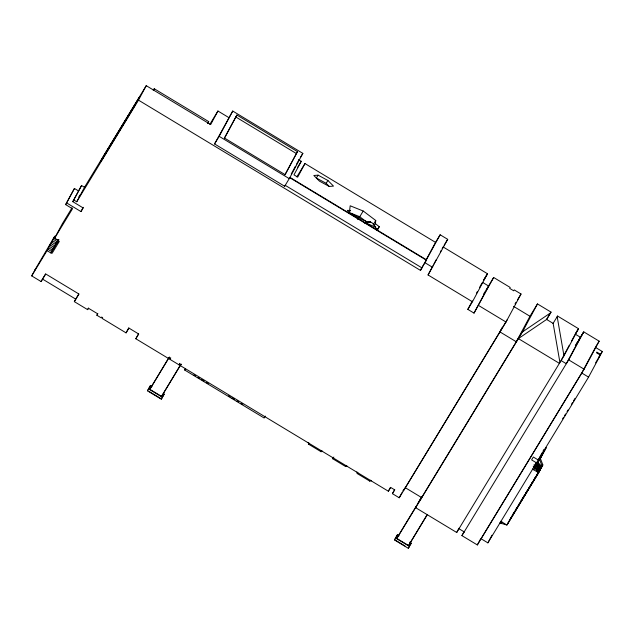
<?xml version="1.0" encoding="UTF-8"?>
<svg xmlns="http://www.w3.org/2000/svg" width="634" height="634" viewBox="0 0 634 634"><rect width="100%" height="100%" fill="white"/><g stroke="black" fill="none" stroke-linecap="round" stroke-linejoin="round"><path stroke-width="0.95" d="M374.1 225.783L375.399 223.643L375.756 220.505L363.211 211.019L350.182 205.788L349.691 210.036L350.301 210.496L349.001 212.636M34.886 269.957L54.801 236.165L47.043 250.644L50.95 252.998L58.455 240.651L54.548 238.289L72.498 208.752L65.651 204.616L74.432 188.464L78.64 191.008M65.651 204.616L74.432 188.464M486.001 290.198L493.664 277.478L510.172 287.448L509.681 288.367L513.738 290.816L514.229 289.897L521.029 294.002L506.003 322.032L399.222 497.777L392.422 493.672L394.728 489.876L390.671 487.427L388.365 491.223L180.349 365.636L181.173 364.098L161.551 396.401L149.822 389.324L169.444 357.021L168.62 358.559L135.834 338.762L138.727 334.015L128.948 328.111L126.063 332.866L102.169 318.434L102.653 317.634L101.678 317.048L101.186 317.848L96.867 315.241L97.723 313.838L88.467 308.243L87.611 309.646L74.344 301.641L78.965 294.041L45.735 273.975L41.115 281.575L31.7 275.893L35.338 269.236M66.673 202.943L80.97 211.574L83.173 207.936L72.791 201.667L81.564 185.516L84.496 187.292L146.24 85.669L210.67 124.565L217.938 111.013L228.882 117.615M72.791 201.667L81.564 185.516M54.548 238.289L62.306 223.818L72.046 207.778M78.885 196.825L79.797 195.129M73.806 199.995L76.738 201.763L84.718 186.879M50.95 252.998L57.948 239.985M101.606 160.14L135.819 103.572M102.161 159.102L102.676 158.135M102.763 157.969L137.047 101.281M103.358 156.867L103.881 155.893M103.96 155.734L104.483 154.759M104.57 154.593L105.022 153.761M134.567 105.894L135.058 104.967M135.208 104.705L139.322 97.264L104.23 155.013L100.315 162.32L135.407 104.562M41.115 281.575L42.47 279.047L75.7 299.113L74.344 301.641M76.738 201.763L138.481 100.14L146.24 85.669M80.97 211.574L83.252 207.31M153.436 90.321L154.268 88.76L208.689 121.609L207.849 123.17M87.611 309.646L88.459 308.069M96.867 315.241L97.787 313.537M421.261 268.665L426.492 260.241L289.801 177.71L284.666 186.261L214.554 143.934L232.726 111.045L302.846 153.373L289.286 178.661L219.166 136.334L232.726 111.045M224.293 138.283L236.894 115.039L297.481 151.621L285.126 174.667L224.531 138.085L236.894 115.039M126.063 332.866L128.773 327.81M135.834 338.762L138.545 333.706M161.321 399.19L164.222 394.031L161.321 399.19L147.476 390.829L150.377 385.678L152.001 386.661M147.476 390.829L150.377 385.678M149.822 389.324L168.913 357.576M180.349 365.636L180.928 364.685L179.62 363.9L179.042 364.843L169.928 359.343L170.752 357.814M161.551 396.401L180.635 364.653M179.042 364.843L179.866 363.314M284.888 174.865L297.481 151.621M265.313 416.102L264.156 418.004L184.716 370.042L185.572 368.433M284.666 186.261L285.181 185.31L421.872 267.841M291.268 173.954L295.444 166.171M296.371 164.436L299.256 159.285M298.725 159.784L301.253 161.305L293.978 174.865L297.695 177.108L304.962 163.548L435.526 242.378L426.024 260.091M359.002 217.074L358.67 216.82L359.002 217.074L357.703 219.213M375.399 223.643L379.243 226.71L377.816 229.365L375.162 228.2L375.74 227.249L372.618 223.223L369.994 221.638L369.424 222.589L368.505 222.035L369.424 222.589M322.651 451.376L321.676 450.79L321.097 451.741L308.393 444.069L308.821 443.261M321.097 451.741L321.525 450.933M138.481 100.14L420.493 270.409L422.03 267.54M420.493 270.409L440.147 234.778L447.699 239.335L428.053 274.966L472.441 301.768L467.821 309.368L474.018 313.109L493.664 277.478M428.053 274.966L433.006 265.733M433.918 264.021L436.208 259.75M440.337 252.063L441.248 250.359M442.167 248.647L443.079 246.935L487.475 273.737L472.441 301.768M347.083 466.133L346.101 465.538L345.53 466.489L332.826 458.818L333.254 458.017M333.833 457.066L332.826 458.818M345.53 466.489L345.958 465.681M371.453 480.841L370.47 480.247L369.891 481.198L357.188 473.527L357.624 472.726M369.891 481.198L370.327 480.398M467.821 309.368L472.37 300.896M476.459 293.273L477.362 291.577M479.637 287.337L481.903 283.105M474.018 313.109L488.552 285.997L482.363 282.257M388.365 491.223L390.441 487.356M392.422 493.672L394.697 489.44M399.222 497.777L401.956 492.681M402.867 490.985L403.779 489.282M403.842 490.177L507.359 319.504M502.136 327.604L499.854 331.851L516.282 341.774L529.961 316.271L537.466 303.924L551.033 312.11L546.619 319.449L518.39 338.604L559.442 363.385L559.933 362.466L553.149 323.388L546.619 319.449M409.627 542.197L411.252 543.179L408.351 548.331L394.507 539.97L397.407 534.819L399.04 535.801M394.507 539.97L397.407 534.819M427.197 514.903L408.581 545.541L396.852 538.464L398.334 535.706M552.991 323.57L557.555 316.049L578.509 328.697L563.975 355.809L456.702 532.481L415.658 507.699L416.483 506.162L396.852 538.464M417.957 503.404L421.594 496.628M420.271 500.099L422.537 495.867M415.658 507.699L522.432 331.947L537.466 303.924M408.581 545.541L426.666 515.458M408.351 548.331L409.659 545.89M557.555 316.049L557.191 316.738L563.975 355.809M456.702 532.481L458.992 528.209M458.43 529.628L458.929 528.708L464.143 531.863L463.652 532.782M578.596 340.299L583.732 331.851L599.154 341.163L584.12 369.194L477.347 544.947L461.924 535.635L464.215 531.363M569.316 345.221L561.09 360.564L566.305 363.718L580.475 337.296L575.252 334.142L578.137 329.387M571.599 340.957L575.252 334.142M583.732 331.851L568.698 359.882L584.12 369.194M477.347 544.947L480.532 538.995M595.595 362.894L602.3 351.513L595.461 347.384L581.727 372.99L481.04 538.718L487.879 542.855L491.968 535.231M542.118 452.811L538.591 459.381L539.574 459.975L539.201 460.577L533.337 457.035L531.609 459.888L537.474 463.43L537.101 464.033L535.714 463.2M542.997 451.17L543.877 449.522M499.727 522.915L506.907 525.023L538.662 472.758L534.771 468.177L535.159 467.448L533.21 466.267M533.947 464.888L535.896 466.069L533.78 469.81M536.641 464.69L540.533 469.271L540.168 469.96L536.269 465.38L536.641 464.69L535.334 463.898M537.101 464.033L544.004 451.249M539.201 460.577L545.731 448.404M539.574 459.975L546.175 447.652L543.71 451.709M507.675 523.597L508.04 522.907M508.785 521.528L508.413 522.218L541.278 467.876L537.386 463.296L537.014 463.985L540.913 468.566L537.656 466.6M487.879 542.855L588.566 377.127L600.374 355.111L596.459 352.75L596.808 352.1L600.723 354.461M536.982 469.865L539.423 471.339L539.796 470.65L535.896 466.069M537.561 464.77L541.634 467.226L537.909 462.321M540.231 458.065L542.855 464.944L509.53 520.142M571.519 404.262L572.526 402.566M573.532 400.87L575.046 398.334M31.7 275.893L47.043 250.644M56.505 242.687L58.217 239.707M58.233 240.024L55.53 244.455L51.623 242.093M58.51 239.882L54.009 247.3L50.094 244.946M58.748 239.668L53.24 248.726L49.333 246.364M58.835 239.684L51.719 251.579L47.804 249.217M153.246 90.44L154.268 88.76M42.985 278.207L45.553 273.983M75.7 299.113L78.782 294.049M207.659 123.297L208.689 121.609M209.822 124.367L217.938 111.013M214.554 143.934L219.166 136.334M169.928 359.343L170.506 358.4L169.199 357.608M300.278 157.597L302.846 153.373M297.655 167.225L301.253 161.305M296.863 176.878L304.962 163.548M184.716 370.042L185.485 368.774M318.078 175.158L316.35 178.011L326.169 183.321L329.268 186.451L333.484 186.111L327.897 180.468L318.078 175.158L313.838 175.491L319.425 181.126L329.244 186.444M326.169 183.321L327.897 180.468M357.418 218.904L358.67 216.82M349.326 212.541L359.747 216.725L363.211 211.019M364.883 223.54L365.747 222.114L370.621 222.328L369.994 221.638M373.283 224.571L375.756 220.505M379.243 226.71L377.507 229.556L375.201 227.725M308.393 444.069L308.964 443.118L307.989 442.524M435.526 242.378L440.147 234.778M444.109 245.247L447.699 239.335M357.188 473.527L357.766 472.584L356.791 471.989M483.425 280.402L487.475 273.737M483.385 280.569L486.975 274.657M483.441 294.406L484.978 291.775M515.03 303.876L516.028 302.236M517.526 299.763L521.029 294.002M397.756 536.657L420.841 498.657M523.787 329.426L421.626 497.571L405.197 487.649M546.445 319.663L551.033 312.11M410.095 545.074L411.252 543.179M575.426 333.769L578.509 328.697M576.029 344.524L577.574 341.995M575.339 345.744L583.359 332.541M461.924 535.635L569.197 358.963M595.556 347.075L599.154 341.163M598.702 357.433L602.3 351.513M501.034 523.7L502.025 522.067M513.152 513.841L514.174 512.153M515.711 509.625L516.734 507.937M518.271 505.409L519.294 503.721M520.831 501.193L524.928 494.449M525.951 492.761L527.488 490.233M529.025 487.704L530.048 486.016M531.585 483.488L532.608 481.808M533.63 480.12L535.682 476.744M536.705 475.064L538.242 472.536M539.265 470.848L542.855 464.944M539.796 470.65L506.907 525.023L500.717 521.283M562.604 418.828L563.594 417.22M564.585 415.603L565.576 413.986M567.058 411.569L568.048 409.952M522.432 331.947L550.661 312.8M350.301 210.496L347.297 210.369L351.038 214.498M349.493 213.389L351.323 213.468L361.951 219.499L368.449 222.336M375.74 227.249L367.91 223.842L365.747 222.114M235.737 116.941L296.332 153.523M513.524 306.349L529.961 316.271M289.96 177.417L426.65 259.94M425.113 262.809L432.665 267.366M478.63 305.509L506.003 322.032M581.727 372.99L588.566 377.127M538.353 463.953L542.157 466.252L539.534 459.373M540.176 465.919L541.808 466.901M539.653 466.893L541.278 467.876M534.969 464.587L536.269 465.38M538.908 468.288L540.533 469.271M534.224 465.966L539.423 471.339M537.719 468.486L540.168 469.96M533.463 467.393L534.771 468.177M532.473 469.025L538.662 472.758L539.058 472.029L535.159 467.448M53.914 237.821L57.044 239.707M58.328 240.857L59.303 241.443L52.123 253.259L51.148 252.665M57.195 241.395L58.17 241.982M53.153 239.248L57.06 241.602M52.392 240.666L56.299 243.028M50.863 243.519L54.77 245.881M48.572 247.791L52.479 250.153M193.893 374.916L195.581 375.93M198.117 377.46L199.805 378.482M201.493 379.504L204.021 381.026M206.557 382.556L208.245 383.578M228.509 395.814L230.197 396.829M231.886 397.851L234.414 399.38M236.95 400.91L238.638 401.924M241.166 403.454L242.862 404.476M148.625 388.927L162.47 397.288M395.664 538.076L409.509 546.429M149.505 391.725L160.394 398.303M395.703 540.366L404.912 545.929M359.747 216.725L366.809 222.058M537.735 462.646L541.634 467.226M375.162 228.2L376.453 229.873"/></g></svg>
